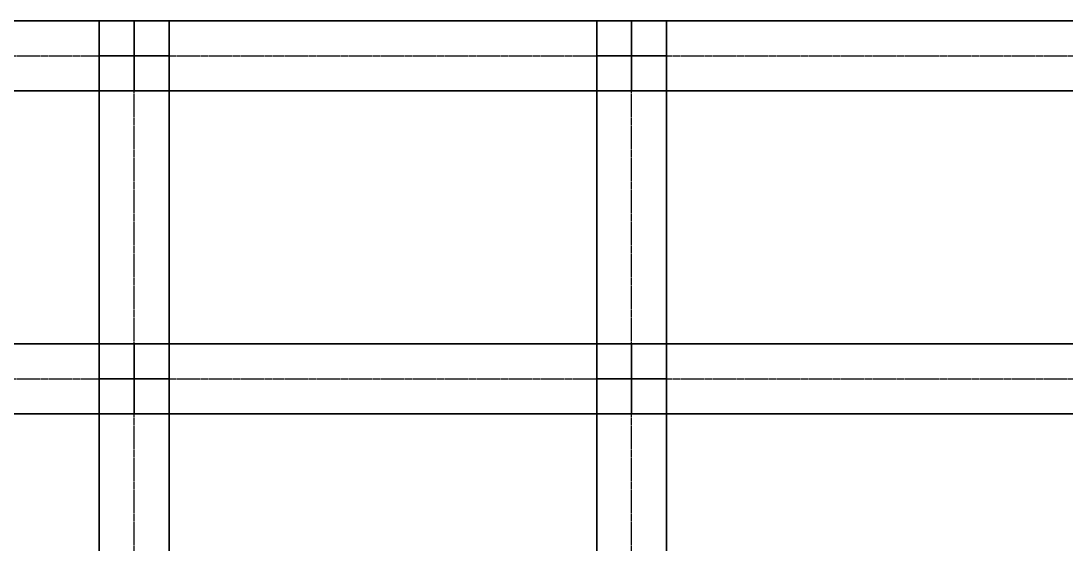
# Model space of a CAD drawing. Extents: x -12 to 2097, y 100 to 3117.
# Drawn here: x 1131.1 to 1490.3, y 287.1 to 466.9 of the extents above; entities that cross this region are included whole.
import ezdxf

# ---------------------------------------------------------------- set-up
doc = ezdxf.new("R2010")
doc.units = 0
doc.header["$MEASUREMENT"] = 0
doc.linetypes.add('Center', pattern=[2, 1.25, -0.25, 0.25, -0.25])
for name, color, linetype in [('BEAM', 5, 'CONTINUOUS'), ('CENTERLINES', 7, 'CONTINUOUS'), ('COLS', 5, 'CONTINUOUS')]:
    doc.layers.add(name, color=color, linetype=linetype)

msp = doc.modelspace()

# ---------------------------------------------------------------- linework, layer by layer
at = {"layer": 'BEAM', "color": 5, "linetype": 'CONTINUOUS'}
for points in [[(1098, 466.92, 600), (1098, 466.92, 624), (1170, 466.92, 624), (1170, 466.92, 600)], [(1098, 466.92, 624), (1098, 442.92, 624), (1170, 442.92, 624), (1170, 466.92, 624)], [(1098, 442.92, 600), (1098, 466.92, 600), (1170, 466.92, 600), (1170, 442.92, 600)], [(1098, 466.92, 468), (1098, 466.92, 492), (1170, 466.92, 492), (1170, 466.92, 468)], [(1098, 466.92, 492), (1098, 442.92, 492), (1170, 442.92, 492), (1170, 466.92, 492)], [(1098, 442.92, 468), (1098, 466.92, 468), (1170, 466.92, 468), (1170, 442.92, 468)], [(1098, 466.92, 336), (1098, 466.92, 360), (1170, 466.92, 360), (1170, 466.92, 336)], [(1098, 466.92, 360), (1098, 442.92, 360), (1170, 442.92, 360), (1170, 466.92, 360)], [(1098, 442.92, 336), (1098, 466.92, 336), (1170, 466.92, 336), (1170, 442.92, 336)], [(1098, 466.92, 204), (1098, 466.92, 228), (1170, 466.92, 228), (1170, 466.92, 204)], [(1098, 466.92, 228), (1098, 442.92, 228), (1170, 442.92, 228), (1170, 466.92, 228)], [(1098, 442.92, 204), (1098, 466.92, 204), (1170, 466.92, 204), (1170, 442.92, 204)], [(1098, 466.92, 60), (1098, 466.92, 84), (1170, 466.92, 84), (1170, 466.92, 60)], [(1098, 466.92, 84), (1098, 442.92, 84), (1170, 442.92, 84), (1170, 466.92, 84)], [(1098, 442.92, 60), (1098, 466.92, 60), (1170, 466.92, 60), (1170, 442.92, 60)], [(1170, 466.92, 600), (1170, 466.92, 624), (1341, 466.92, 624), (1341, 466.92, 600)], [(1170, 466.92, 624), (1170, 442.92, 624), (1341, 442.92, 624), (1341, 466.92, 624)], [(1170, 442.92, 600), (1170, 466.92, 600), (1341, 466.92, 600), (1341, 442.92, 600)], [(1170, 466.92, 468), (1170, 466.92, 492), (1341, 466.92, 492), (1341, 466.92, 468)], [(1170, 466.92, 492), (1170, 442.92, 492), (1341, 442.92, 492), (1341, 466.92, 492)], [(1170, 442.92, 468), (1170, 466.92, 468), (1341, 466.92, 468), (1341, 442.92, 468)], [(1170, 466.92, 336), (1170, 466.92, 360), (1341, 466.92, 360), (1341, 466.92, 336)], [(1170, 466.92, 360), (1170, 442.92, 360), (1341, 442.92, 360), (1341, 466.92, 360)], [(1170, 442.92, 336), (1170, 466.92, 336), (1341, 466.92, 336), (1341, 442.92, 336)], [(1170, 466.92, 204), (1170, 466.92, 228), (1341, 466.92, 228), (1341, 466.92, 204)], [(1170, 466.92, 228), (1170, 442.92, 228), (1341, 442.92, 228), (1341, 466.92, 228)], [(1170, 442.92, 204), (1170, 466.92, 204), (1341, 466.92, 204), (1341, 442.92, 204)], [(1170, 466.92, 60), (1170, 466.92, 84), (1341, 466.92, 84), (1341, 466.92, 60)], [(1170, 466.92, 84), (1170, 442.92, 84), (1341, 442.92, 84), (1341, 466.92, 84)], [(1170, 442.92, 60), (1170, 466.92, 60), (1341, 466.92, 60), (1341, 442.92, 60)], [(1341, 466.92, 600), (1341, 466.92, 624), (1512, 466.92, 624), (1512, 466.92, 600)], [(1341, 466.92, 624), (1341, 442.92, 624), (1512, 442.92, 624), (1512, 466.92, 624)], [(1341, 442.92, 600), (1341, 466.92, 600), (1512, 466.92, 600), (1512, 442.92, 600)], [(1341, 466.92, 468), (1341, 466.92, 492), (1512, 466.92, 492), (1512, 466.92, 468)], [(1341, 466.92, 492), (1341, 442.92, 492), (1512, 442.92, 492), (1512, 466.92, 492)], [(1341, 442.92, 468), (1341, 466.92, 468), (1512, 466.92, 468), (1512, 442.92, 468)], [(1341, 466.92, 336), (1341, 466.92, 360), (1512, 466.92, 360), (1512, 466.92, 336)], [(1341, 466.92, 360), (1341, 442.92, 360), (1512, 442.92, 360), (1512, 466.92, 360)], [(1341, 442.92, 336), (1341, 466.92, 336), (1512, 466.92, 336), (1512, 442.92, 336)], [(1341, 466.92, 204), (1341, 466.92, 228), (1512, 466.92, 228), (1512, 466.92, 204)], [(1341, 466.92, 228), (1341, 442.92, 228), (1512, 442.92, 228), (1512, 466.92, 228)], [(1341, 442.92, 204), (1341, 466.92, 204), (1512, 466.92, 204), (1512, 442.92, 204)], [(1341, 466.92, 60), (1341, 466.92, 84), (1512, 466.92, 84), (1512, 466.92, 60)], [(1341, 466.92, 84), (1341, 442.92, 84), (1512, 442.92, 84), (1512, 466.92, 84)], [(1341, 442.92, 60), (1341, 466.92, 60), (1512, 466.92, 60), (1512, 442.92, 60)], [(1158, 343.92, 600), (1158, 343.92, 624), (1158, 454.92, 624), (1158, 454.92, 600)], [(1158, 343.92, 624), (1182, 343.92, 624), (1182, 454.92, 624), (1158, 454.92, 624)], [(1182, 343.92, 600), (1158, 343.92, 600), (1158, 454.92, 600), (1182, 454.92, 600)], [(1158, 343.92, 468), (1158, 343.92, 492), (1158, 454.92, 492), (1158, 454.92, 468)], [(1158, 343.92, 492), (1182, 343.92, 492), (1182, 454.92, 492), (1158, 454.92, 492)], [(1182, 343.92, 468), (1158, 343.92, 468), (1158, 454.92, 468), (1182, 454.92, 468)], [(1158, 343.92, 336), (1158, 343.92, 360), (1158, 454.92, 360), (1158, 454.92, 336)], [(1158, 343.92, 360), (1182, 343.92, 360), (1182, 454.92, 360), (1158, 454.92, 360)], [(1182, 343.92, 336), (1158, 343.92, 336), (1158, 454.92, 336), (1182, 454.92, 336)], [(1158, 343.92, 204), (1158, 343.92, 228), (1158, 454.92, 228), (1158, 454.92, 204)], [(1158, 343.92, 228), (1182, 343.92, 228), (1182, 454.92, 228), (1158, 454.92, 228)], [(1182, 343.92, 204), (1158, 343.92, 204), (1158, 454.92, 204), (1182, 454.92, 204)], [(1158, 343.92, 60), (1158, 343.92, 84), (1158, 454.92, 84), (1158, 454.92, 60)], [(1158, 343.92, 84), (1182, 343.92, 84), (1182, 454.92, 84), (1158, 454.92, 84)], [(1182, 343.92, 60), (1158, 343.92, 60), (1158, 454.92, 60), (1182, 454.92, 60)], [(1182, 343.92, 624), (1182, 343.92, 600), (1182, 454.92, 600), (1182, 454.92, 624)], [(1182, 343.92, 492), (1182, 343.92, 468), (1182, 454.92, 468), (1182, 454.92, 492)], [(1182, 343.92, 360), (1182, 343.92, 336), (1182, 454.92, 336), (1182, 454.92, 360)], [(1182, 343.92, 228), (1182, 343.92, 204), (1182, 454.92, 204), (1182, 454.92, 228)], [(1182, 343.92, 84), (1182, 343.92, 60), (1182, 454.92, 60), (1182, 454.92, 84)], [(1329, 343.92, 600), (1329, 343.92, 624), (1329, 454.92, 624), (1329, 454.92, 600)], [(1329, 343.92, 624), (1353, 343.92, 624), (1353, 454.92, 624), (1329, 454.92, 624)], [(1353, 343.92, 600), (1329, 343.92, 600), (1329, 454.92, 600), (1353, 454.92, 600)], [(1329, 343.92, 468), (1329, 343.92, 492), (1329, 454.92, 492), (1329, 454.92, 468)], [(1329, 343.92, 492), (1353, 343.92, 492), (1353, 454.92, 492), (1329, 454.92, 492)], [(1353, 343.92, 468), (1329, 343.92, 468), (1329, 454.92, 468), (1353, 454.92, 468)], [(1329, 343.92, 336), (1329, 343.92, 360), (1329, 454.92, 360), (1329, 454.92, 336)], [(1329, 343.92, 360), (1353, 343.92, 360), (1353, 454.92, 360), (1329, 454.92, 360)], [(1353, 343.92, 336), (1329, 343.92, 336), (1329, 454.92, 336), (1353, 454.92, 336)], [(1329, 343.92, 204), (1329, 343.92, 228), (1329, 454.92, 228), (1329, 454.92, 204)], [(1329, 343.92, 228), (1353, 343.92, 228), (1353, 454.92, 228), (1329, 454.92, 228)], [(1353, 343.92, 204), (1329, 343.92, 204), (1329, 454.92, 204), (1353, 454.92, 204)], [(1329, 343.92, 60), (1329, 343.92, 84), (1329, 454.92, 84), (1329, 454.92, 60)], [(1329, 343.92, 84), (1353, 343.92, 84), (1353, 454.92, 84), (1329, 454.92, 84)], [(1353, 343.92, 60), (1329, 343.92, 60), (1329, 454.92, 60), (1353, 454.92, 60)], [(1353, 343.92, 624), (1353, 343.92, 600), (1353, 454.92, 600), (1353, 454.92, 624)], [(1353, 343.92, 492), (1353, 343.92, 468), (1353, 454.92, 468), (1353, 454.92, 492)], [(1353, 343.92, 360), (1353, 343.92, 336), (1353, 454.92, 336), (1353, 454.92, 360)], [(1353, 343.92, 228), (1353, 343.92, 204), (1353, 454.92, 204), (1353, 454.92, 228)], [(1353, 343.92, 84), (1353, 343.92, 60), (1353, 454.92, 60), (1353, 454.92, 84)], [(1098, 442.92, 624), (1098, 442.92, 600), (1170, 442.92, 600), (1170, 442.92, 624)], [(1098, 442.92, 492), (1098, 442.92, 468), (1170, 442.92, 468), (1170, 442.92, 492)], [(1098, 442.92, 360), (1098, 442.92, 336), (1170, 442.92, 336), (1170, 442.92, 360)], [(1098, 442.92, 228), (1098, 442.92, 204), (1170, 442.92, 204), (1170, 442.92, 228)], [(1098, 442.92, 84), (1098, 442.92, 60), (1170, 442.92, 60), (1170, 442.92, 84)], [(1170, 442.92, 624), (1170, 442.92, 600), (1341, 442.92, 600), (1341, 442.92, 624)], [(1170, 442.92, 492), (1170, 442.92, 468), (1341, 442.92, 468), (1341, 442.92, 492)], [(1170, 442.92, 360), (1170, 442.92, 336), (1341, 442.92, 336), (1341, 442.92, 360)], [(1170, 442.92, 228), (1170, 442.92, 204), (1341, 442.92, 204), (1341, 442.92, 228)], [(1170, 442.92, 84), (1170, 442.92, 60), (1341, 442.92, 60), (1341, 442.92, 84)], [(1341, 442.92, 624), (1341, 442.92, 600), (1512, 442.92, 600), (1512, 442.92, 624)], [(1341, 442.92, 492), (1341, 442.92, 468), (1512, 442.92, 468), (1512, 442.92, 492)], [(1341, 442.92, 360), (1341, 442.92, 336), (1512, 442.92, 336), (1512, 442.92, 360)], [(1341, 442.92, 228), (1341, 442.92, 204), (1512, 442.92, 204), (1512, 442.92, 228)], [(1341, 442.92, 84), (1341, 442.92, 60), (1512, 442.92, 60), (1512, 442.92, 84)], [(1098, 355.92, 600), (1098, 355.92, 624), (1170, 355.92, 624), (1170, 355.92, 600)], [(1098, 355.92, 624), (1098, 331.92, 624), (1170, 331.92, 624), (1170, 355.92, 624)], [(1098, 331.92, 600), (1098, 355.92, 600), (1170, 355.92, 600), (1170, 331.92, 600)], [(1098, 355.92, 468), (1098, 355.92, 492), (1170, 355.92, 492), (1170, 355.92, 468)], [(1098, 355.92, 492), (1098, 331.92, 492), (1170, 331.92, 492), (1170, 355.92, 492)], [(1098, 331.92, 468), (1098, 355.92, 468), (1170, 355.92, 468), (1170, 331.92, 468)], [(1098, 355.92, 336), (1098, 355.92, 360), (1170, 355.92, 360), (1170, 355.92, 336)], [(1098, 355.92, 360), (1098, 331.92, 360), (1170, 331.92, 360), (1170, 355.92, 360)], [(1098, 331.92, 336), (1098, 355.92, 336), (1170, 355.92, 336), (1170, 331.92, 336)], [(1098, 355.92, 204), (1098, 355.92, 228), (1170, 355.92, 228), (1170, 355.92, 204)], [(1098, 355.92, 228), (1098, 331.92, 228), (1170, 331.92, 228), (1170, 355.92, 228)], [(1098, 331.92, 204), (1098, 355.92, 204), (1170, 355.92, 204), (1170, 331.92, 204)], [(1098, 355.92, 60), (1098, 355.92, 84), (1170, 355.92, 84), (1170, 355.92, 60)], [(1098, 355.92, 84), (1098, 331.92, 84), (1170, 331.92, 84), (1170, 355.92, 84)], [(1098, 331.92, 60), (1098, 355.92, 60), (1170, 355.92, 60), (1170, 331.92, 60)], [(1170, 355.92, 600), (1170, 355.92, 624), (1341, 355.92, 624), (1341, 355.92, 600)], [(1170, 355.92, 624), (1170, 331.92, 624), (1341, 331.92, 624), (1341, 355.92, 624)], [(1170, 331.92, 600), (1170, 355.92, 600), (1341, 355.92, 600), (1341, 331.92, 600)], [(1170, 355.92, 468), (1170, 355.92, 492), (1341, 355.92, 492), (1341, 355.92, 468)], [(1170, 355.92, 492), (1170, 331.92, 492), (1341, 331.92, 492), (1341, 355.92, 492)], [(1170, 331.92, 468), (1170, 355.92, 468), (1341, 355.92, 468), (1341, 331.92, 468)], [(1170, 355.92, 336), (1170, 355.92, 360), (1341, 355.92, 360), (1341, 355.92, 336)], [(1170, 355.92, 360), (1170, 331.92, 360), (1341, 331.92, 360), (1341, 355.92, 360)], [(1170, 331.92, 336), (1170, 355.92, 336), (1341, 355.92, 336), (1341, 331.92, 336)], [(1170, 355.92, 204), (1170, 355.92, 228), (1341, 355.92, 228), (1341, 355.92, 204)], [(1170, 355.92, 228), (1170, 331.92, 228), (1341, 331.92, 228), (1341, 355.92, 228)], [(1170, 331.92, 204), (1170, 355.92, 204), (1341, 355.92, 204), (1341, 331.92, 204)], [(1170, 355.92, 60), (1170, 355.92, 84), (1341, 355.92, 84), (1341, 355.92, 60)], [(1170, 355.92, 84), (1170, 331.92, 84), (1341, 331.92, 84), (1341, 355.92, 84)], [(1170, 331.92, 60), (1170, 355.92, 60), (1341, 355.92, 60), (1341, 331.92, 60)], [(1341, 355.92, 600), (1341, 355.92, 624), (1512, 355.92, 624), (1512, 355.92, 600)], [(1341, 355.92, 624), (1341, 331.92, 624), (1512, 331.92, 624), (1512, 355.92, 624)], [(1341, 331.92, 600), (1341, 355.92, 600), (1512, 355.92, 600), (1512, 331.92, 600)], [(1341, 355.92, 468), (1341, 355.92, 492), (1512, 355.92, 492), (1512, 355.92, 468)], [(1341, 355.92, 492), (1341, 331.92, 492), (1512, 331.92, 492), (1512, 355.92, 492)], [(1341, 331.92, 468), (1341, 355.92, 468), (1512, 355.92, 468), (1512, 331.92, 468)], [(1341, 355.92, 336), (1341, 355.92, 360), (1512, 355.92, 360), (1512, 355.92, 336)], [(1341, 355.92, 360), (1341, 331.92, 360), (1512, 331.92, 360), (1512, 355.92, 360)], [(1341, 331.92, 336), (1341, 355.92, 336), (1512, 355.92, 336), (1512, 331.92, 336)], [(1341, 355.92, 204), (1341, 355.92, 228), (1512, 355.92, 228), (1512, 355.92, 204)], [(1341, 355.92, 228), (1341, 331.92, 228), (1512, 331.92, 228), (1512, 355.92, 228)], [(1341, 331.92, 204), (1341, 355.92, 204), (1512, 355.92, 204), (1512, 331.92, 204)], [(1341, 355.92, 60), (1341, 355.92, 84), (1512, 355.92, 84), (1512, 355.92, 60)], [(1341, 355.92, 84), (1341, 331.92, 84), (1512, 331.92, 84), (1512, 355.92, 84)], [(1341, 331.92, 60), (1341, 355.92, 60), (1512, 355.92, 60), (1512, 331.92, 60)], [(1158, 223.92, 600), (1158, 223.92, 624), (1158, 343.92, 624), (1158, 343.92, 600)], [(1158, 223.92, 624), (1182, 223.92, 624), (1182, 343.92, 624), (1158, 343.92, 624)], [(1182, 223.92, 600), (1158, 223.92, 600), (1158, 343.92, 600), (1182, 343.92, 600)], [(1158, 223.92, 468), (1158, 223.92, 492), (1158, 343.92, 492), (1158, 343.92, 468)], [(1158, 223.92, 492), (1182, 223.92, 492), (1182, 343.92, 492), (1158, 343.92, 492)], [(1182, 223.92, 468), (1158, 223.92, 468), (1158, 343.92, 468), (1182, 343.92, 468)], [(1158, 223.92, 336), (1158, 223.92, 360), (1158, 343.92, 360), (1158, 343.92, 336)], [(1158, 223.92, 360), (1182, 223.92, 360), (1182, 343.92, 360), (1158, 343.92, 360)], [(1182, 223.92, 336), (1158, 223.92, 336), (1158, 343.92, 336), (1182, 343.92, 336)], [(1158, 223.92, 204), (1158, 223.92, 228), (1158, 343.92, 228), (1158, 343.92, 204)], [(1158, 223.92, 228), (1182, 223.92, 228), (1182, 343.92, 228), (1158, 343.92, 228)], [(1182, 223.92, 204), (1158, 223.92, 204), (1158, 343.92, 204), (1182, 343.92, 204)], [(1158, 223.92, 60), (1158, 223.92, 84), (1158, 343.92, 84), (1158, 343.92, 60)], [(1158, 223.92, 84), (1182, 223.92, 84), (1182, 343.92, 84), (1158, 343.92, 84)], [(1182, 223.92, 60), (1158, 223.92, 60), (1158, 343.92, 60), (1182, 343.92, 60)], [(1182, 223.92, 624), (1182, 223.92, 600), (1182, 343.92, 600), (1182, 343.92, 624)], [(1182, 223.92, 492), (1182, 223.92, 468), (1182, 343.92, 468), (1182, 343.92, 492)], [(1182, 223.92, 360), (1182, 223.92, 336), (1182, 343.92, 336), (1182, 343.92, 360)], [(1182, 223.92, 228), (1182, 223.92, 204), (1182, 343.92, 204), (1182, 343.92, 228)], [(1182, 223.92, 84), (1182, 223.92, 60), (1182, 343.92, 60), (1182, 343.92, 84)], [(1329, 223.92, 600), (1329, 223.92, 624), (1329, 343.92, 624), (1329, 343.92, 600)], [(1329, 223.92, 624), (1353, 223.92, 624), (1353, 343.92, 624), (1329, 343.92, 624)], [(1353, 223.92, 600), (1329, 223.92, 600), (1329, 343.92, 600), (1353, 343.92, 600)], [(1329, 223.92, 468), (1329, 223.92, 492), (1329, 343.92, 492), (1329, 343.92, 468)], [(1329, 223.92, 492), (1353, 223.92, 492), (1353, 343.92, 492), (1329, 343.92, 492)], [(1353, 223.92, 468), (1329, 223.92, 468), (1329, 343.92, 468), (1353, 343.92, 468)], [(1329, 223.92, 336), (1329, 223.92, 360), (1329, 343.92, 360), (1329, 343.92, 336)], [(1329, 223.92, 360), (1353, 223.92, 360), (1353, 343.92, 360), (1329, 343.92, 360)], [(1353, 223.92, 336), (1329, 223.92, 336), (1329, 343.92, 336), (1353, 343.92, 336)], [(1329, 223.92, 204), (1329, 223.92, 228), (1329, 343.92, 228), (1329, 343.92, 204)], [(1329, 223.92, 228), (1353, 223.92, 228), (1353, 343.92, 228), (1329, 343.92, 228)], [(1353, 223.92, 204), (1329, 223.92, 204), (1329, 343.92, 204), (1353, 343.92, 204)], [(1329, 223.92, 60), (1329, 223.92, 84), (1329, 343.92, 84), (1329, 343.92, 60)], [(1329, 223.92, 84), (1353, 223.92, 84), (1353, 343.92, 84), (1329, 343.92, 84)], [(1353, 223.92, 60), (1329, 223.92, 60), (1329, 343.92, 60), (1353, 343.92, 60)], [(1353, 223.92, 624), (1353, 223.92, 600), (1353, 343.92, 600), (1353, 343.92, 624)], [(1353, 223.92, 492), (1353, 223.92, 468), (1353, 343.92, 468), (1353, 343.92, 492)], [(1353, 223.92, 360), (1353, 223.92, 336), (1353, 343.92, 336), (1353, 343.92, 360)], [(1353, 223.92, 228), (1353, 223.92, 204), (1353, 343.92, 204), (1353, 343.92, 228)], [(1353, 223.92, 84), (1353, 223.92, 60), (1353, 343.92, 60), (1353, 343.92, 84)], [(1098, 331.92, 624), (1098, 331.92, 600), (1170, 331.92, 600), (1170, 331.92, 624)], [(1098, 331.92, 492), (1098, 331.92, 468), (1170, 331.92, 468), (1170, 331.92, 492)], [(1098, 331.92, 360), (1098, 331.92, 336), (1170, 331.92, 336), (1170, 331.92, 360)], [(1098, 331.92, 228), (1098, 331.92, 204), (1170, 331.92, 204), (1170, 331.92, 228)], [(1098, 331.92, 84), (1098, 331.92, 60), (1170, 331.92, 60), (1170, 331.92, 84)], [(1170, 331.92, 624), (1170, 331.92, 600), (1341, 331.92, 600), (1341, 331.92, 624)], [(1170, 331.92, 492), (1170, 331.92, 468), (1341, 331.92, 468), (1341, 331.92, 492)], [(1170, 331.92, 360), (1170, 331.92, 336), (1341, 331.92, 336), (1341, 331.92, 360)], [(1170, 331.92, 228), (1170, 331.92, 204), (1341, 331.92, 204), (1341, 331.92, 228)], [(1170, 331.92, 84), (1170, 331.92, 60), (1341, 331.92, 60), (1341, 331.92, 84)], [(1341, 331.92, 624), (1341, 331.92, 600), (1512, 331.92, 600), (1512, 331.92, 624)], [(1341, 331.92, 492), (1341, 331.92, 468), (1512, 331.92, 468), (1512, 331.92, 492)], [(1341, 331.92, 360), (1341, 331.92, 336), (1512, 331.92, 336), (1512, 331.92, 360)], [(1341, 331.92, 228), (1341, 331.92, 204), (1512, 331.92, 204), (1512, 331.92, 228)], [(1341, 331.92, 84), (1341, 331.92, 60), (1512, 331.92, 60), (1512, 331.92, 84)]]:
    msp.add_3dface(points, dxfattribs=at)
at = {"layer": 'CENTERLINES', "color": 0, "linetype": 'CENTER', "ltscale": 0.5}
for p, q in [((1098, 454.92, 624), (1170, 454.92, 624)), ((1098, 454.92, 492), (1170, 454.92, 492)), ((1098, 454.92, 360), (1170, 454.92, 360)), ((1098, 454.92, 228), (1170, 454.92, 228)), ((1098, 454.92, 84), (1170, 454.92, 84)), ((1170, 343.92, 624), (1170, 454.92, 624)), ((1170, 343.92, 492), (1170, 454.92, 492)), ((1170, 343.92, 360), (1170, 454.92, 360)), ((1170, 343.92, 228), (1170, 454.92, 228)), ((1170, 343.92, 84), (1170, 454.92, 84)), ((1170, 454.92, 624), (1341, 454.92, 624)), ((1170, 454.92, 492), (1341, 454.92, 492)), ((1170, 454.92, 360), (1341, 454.92, 360)), ((1170, 454.92, 228), (1341, 454.92, 228)), ((1170, 454.92, 84), (1341, 454.92, 84)), ((1170, 454.92, 492), (1170, 454.92, 624)), ((1170, 454.92, 360), (1170, 454.92, 492)), ((1170, 454.92, 228), (1170, 454.92, 360)), ((1170, 454.92, 84), (1170, 454.92, 228)), ((1170, 454.92, 24), (1170, 454.92, 84)), ((1170, 454.92), (1170, 454.92, 24)), ((1341, 343.92, 624), (1341, 454.92, 624)), ((1341, 343.92, 492), (1341, 454.92, 492)), ((1341, 343.92, 360), (1341, 454.92, 360)), ((1341, 343.92, 228), (1341, 454.92, 228)), ((1341, 343.92, 84), (1341, 454.92, 84)), ((1341, 454.92, 624), (1512, 454.92, 624)), ((1341, 454.92, 492), (1512, 454.92, 492)), ((1341, 454.92, 360), (1512, 454.92, 360)), ((1341, 454.92, 228), (1512, 454.92, 228)), ((1341, 454.92, 84), (1512, 454.92, 84)), ((1341, 454.92, 492), (1341, 454.92, 624)), ((1341, 454.92, 360), (1341, 454.92, 492)), ((1341, 454.92, 228), (1341, 454.92, 360)), ((1341, 454.92, 84), (1341, 454.92, 228)), ((1341, 454.92, 24), (1341, 454.92, 84)), ((1341, 454.92), (1341, 454.92, 24)), ((1098, 343.92, 624), (1170, 343.92, 624)), ((1098, 343.92, 492), (1170, 343.92, 492)), ((1098, 343.92, 360), (1170, 343.92, 360)), ((1098, 343.92, 228), (1170, 343.92, 228)), ((1098, 343.92, 84), (1170, 343.92, 84)), ((1170, 223.92, 624), (1170, 343.92, 624)), ((1170, 223.92, 492), (1170, 343.92, 492)), ((1170, 223.92, 360), (1170, 343.92, 360)), ((1170, 223.92, 228), (1170, 343.92, 228)), ((1170, 223.92, 84), (1170, 343.92, 84)), ((1170, 343.92, 624), (1341, 343.92, 624)), ((1170, 343.92, 492), (1341, 343.92, 492)), ((1170, 343.92, 360), (1341, 343.92, 360)), ((1170, 343.92, 228), (1341, 343.92, 228)), ((1170, 343.92, 84), (1341, 343.92, 84)), ((1170, 343.92, 492), (1170, 343.92, 624)), ((1170, 343.92, 360), (1170, 343.92, 492)), ((1170, 343.92, 228), (1170, 343.92, 360)), ((1170, 343.92, 84), (1170, 343.92, 228)), ((1170, 343.92, 24), (1170, 343.92, 84)), ((1170, 343.92), (1170, 343.92, 24)), ((1341, 223.92, 624), (1341, 343.92, 624)), ((1341, 223.92, 492), (1341, 343.92, 492)), ((1341, 223.92, 360), (1341, 343.92, 360)), ((1341, 223.92, 228), (1341, 343.92, 228)), ((1341, 223.92, 84), (1341, 343.92, 84)), ((1341, 343.92, 624), (1512, 343.92, 624)), ((1341, 343.92, 492), (1512, 343.92, 492)), ((1341, 343.92, 360), (1512, 343.92, 360)), ((1341, 343.92, 228), (1512, 343.92, 228)), ((1341, 343.92, 84), (1512, 343.92, 84)), ((1341, 343.92, 492), (1341, 343.92, 624)), ((1341, 343.92, 360), (1341, 343.92, 492)), ((1341, 343.92, 228), (1341, 343.92, 360)), ((1341, 343.92, 84), (1341, 343.92, 228)), ((1341, 343.92, 24), (1341, 343.92, 84)), ((1341, 343.92), (1341, 343.92, 24))]:
    msp.add_line(p, q, dxfattribs=at)
at = {"layer": 'COLS', "color": 5, "linetype": 'CONTINUOUS'}
for points in [[(1182, 466.92, 492), (1158, 466.92, 492), (1158, 466.92, 624), (1182, 466.92, 624)], [(1158, 466.92, 492), (1158, 442.92, 492), (1158, 442.92, 624), (1158, 466.92, 624)], [(1182, 466.92, 360), (1158, 466.92, 360), (1158, 466.92, 492), (1182, 466.92, 492)], [(1158, 466.92, 360), (1158, 442.92, 360), (1158, 442.92, 492), (1158, 466.92, 492)], [(1182, 466.92, 228), (1158, 466.92, 228), (1158, 466.92, 360), (1182, 466.92, 360)], [(1158, 466.92, 228), (1158, 442.92, 228), (1158, 442.92, 360), (1158, 466.92, 360)], [(1182, 466.92, 84), (1158, 466.92, 84), (1158, 466.92, 228), (1182, 466.92, 228)], [(1158, 466.92, 84), (1158, 442.92, 84), (1158, 442.92, 228), (1158, 466.92, 228)], [(1182, 466.92, 24), (1158, 466.92, 24), (1158, 466.92, 84), (1182, 466.92, 84)], [(1158, 466.92, 24), (1158, 442.92, 24), (1158, 442.92, 84), (1158, 466.92, 84)], [(1182, 466.92), (1158, 466.92), (1158, 466.92, 24), (1182, 466.92, 24)], [(1158, 466.92), (1158, 442.92), (1158, 442.92, 24), (1158, 466.92, 24)], [(1182, 442.92, 492), (1182, 466.92, 492), (1182, 466.92, 624), (1182, 442.92, 624)], [(1182, 442.92, 360), (1182, 466.92, 360), (1182, 466.92, 492), (1182, 442.92, 492)], [(1182, 442.92, 228), (1182, 466.92, 228), (1182, 466.92, 360), (1182, 442.92, 360)], [(1182, 442.92, 84), (1182, 466.92, 84), (1182, 466.92, 228), (1182, 442.92, 228)], [(1182, 442.92, 24), (1182, 466.92, 24), (1182, 466.92, 84), (1182, 442.92, 84)], [(1182, 442.92), (1182, 466.92), (1182, 466.92, 24), (1182, 442.92, 24)], [(1353, 466.92, 492), (1329, 466.92, 492), (1329, 466.92, 624), (1353, 466.92, 624)], [(1329, 466.92, 492), (1329, 442.92, 492), (1329, 442.92, 624), (1329, 466.92, 624)], [(1353, 466.92, 360), (1329, 466.92, 360), (1329, 466.92, 492), (1353, 466.92, 492)], [(1329, 466.92, 360), (1329, 442.92, 360), (1329, 442.92, 492), (1329, 466.92, 492)], [(1353, 466.92, 228), (1329, 466.92, 228), (1329, 466.92, 360), (1353, 466.92, 360)], [(1329, 466.92, 228), (1329, 442.92, 228), (1329, 442.92, 360), (1329, 466.92, 360)], [(1353, 466.92, 84), (1329, 466.92, 84), (1329, 466.92, 228), (1353, 466.92, 228)], [(1329, 466.92, 84), (1329, 442.92, 84), (1329, 442.92, 228), (1329, 466.92, 228)], [(1353, 466.92, 24), (1329, 466.92, 24), (1329, 466.92, 84), (1353, 466.92, 84)], [(1329, 466.92, 24), (1329, 442.92, 24), (1329, 442.92, 84), (1329, 466.92, 84)], [(1353, 466.92), (1329, 466.92), (1329, 466.92, 24), (1353, 466.92, 24)], [(1329, 466.92), (1329, 442.92), (1329, 442.92, 24), (1329, 466.92, 24)], [(1353, 442.92, 492), (1353, 466.92, 492), (1353, 466.92, 624), (1353, 442.92, 624)], [(1353, 442.92, 360), (1353, 466.92, 360), (1353, 466.92, 492), (1353, 442.92, 492)], [(1353, 442.92, 228), (1353, 466.92, 228), (1353, 466.92, 360), (1353, 442.92, 360)], [(1353, 442.92, 84), (1353, 466.92, 84), (1353, 466.92, 228), (1353, 442.92, 228)], [(1353, 442.92, 24), (1353, 466.92, 24), (1353, 466.92, 84), (1353, 442.92, 84)], [(1353, 442.92), (1353, 466.92), (1353, 466.92, 24), (1353, 442.92, 24)], [(1158, 442.92, 492), (1182, 442.92, 492), (1182, 442.92, 624), (1158, 442.92, 624)], [(1158, 442.92, 360), (1182, 442.92, 360), (1182, 442.92, 492), (1158, 442.92, 492)], [(1158, 442.92, 228), (1182, 442.92, 228), (1182, 442.92, 360), (1158, 442.92, 360)], [(1158, 442.92, 84), (1182, 442.92, 84), (1182, 442.92, 228), (1158, 442.92, 228)], [(1158, 442.92, 24), (1182, 442.92, 24), (1182, 442.92, 84), (1158, 442.92, 84)], [(1158, 442.92), (1182, 442.92), (1182, 442.92, 24), (1158, 442.92, 24)], [(1329, 442.92, 492), (1353, 442.92, 492), (1353, 442.92, 624), (1329, 442.92, 624)], [(1329, 442.92, 360), (1353, 442.92, 360), (1353, 442.92, 492), (1329, 442.92, 492)], [(1329, 442.92, 228), (1353, 442.92, 228), (1353, 442.92, 360), (1329, 442.92, 360)], [(1329, 442.92, 84), (1353, 442.92, 84), (1353, 442.92, 228), (1329, 442.92, 228)], [(1329, 442.92, 24), (1353, 442.92, 24), (1353, 442.92, 84), (1329, 442.92, 84)], [(1329, 442.92), (1353, 442.92), (1353, 442.92, 24), (1329, 442.92, 24)], [(1182, 355.92, 492), (1158, 355.92, 492), (1158, 355.92, 624), (1182, 355.92, 624)], [(1158, 355.92, 492), (1158, 331.92, 492), (1158, 331.92, 624), (1158, 355.92, 624)], [(1182, 355.92, 360), (1158, 355.92, 360), (1158, 355.92, 492), (1182, 355.92, 492)], [(1158, 355.92, 360), (1158, 331.92, 360), (1158, 331.92, 492), (1158, 355.92, 492)], [(1182, 355.92, 228), (1158, 355.92, 228), (1158, 355.92, 360), (1182, 355.92, 360)], [(1158, 355.92, 228), (1158, 331.92, 228), (1158, 331.92, 360), (1158, 355.92, 360)], [(1182, 355.92, 84), (1158, 355.92, 84), (1158, 355.92, 228), (1182, 355.92, 228)], [(1158, 355.92, 84), (1158, 331.92, 84), (1158, 331.92, 228), (1158, 355.92, 228)], [(1182, 355.92, 24), (1158, 355.92, 24), (1158, 355.92, 84), (1182, 355.92, 84)], [(1158, 355.92, 24), (1158, 331.92, 24), (1158, 331.92, 84), (1158, 355.92, 84)], [(1182, 355.92), (1158, 355.92), (1158, 355.92, 24), (1182, 355.92, 24)], [(1158, 355.92), (1158, 331.92), (1158, 331.92, 24), (1158, 355.92, 24)], [(1182, 331.92, 492), (1182, 355.92, 492), (1182, 355.92, 624), (1182, 331.92, 624)], [(1182, 331.92, 360), (1182, 355.92, 360), (1182, 355.92, 492), (1182, 331.92, 492)], [(1182, 331.92, 228), (1182, 355.92, 228), (1182, 355.92, 360), (1182, 331.92, 360)], [(1182, 331.92, 84), (1182, 355.92, 84), (1182, 355.92, 228), (1182, 331.92, 228)], [(1182, 331.92, 24), (1182, 355.92, 24), (1182, 355.92, 84), (1182, 331.92, 84)], [(1182, 331.92), (1182, 355.92), (1182, 355.92, 24), (1182, 331.92, 24)], [(1353, 355.92, 492), (1329, 355.92, 492), (1329, 355.92, 624), (1353, 355.92, 624)], [(1329, 355.92, 492), (1329, 331.92, 492), (1329, 331.92, 624), (1329, 355.92, 624)], [(1353, 355.92, 360), (1329, 355.92, 360), (1329, 355.92, 492), (1353, 355.92, 492)], [(1329, 355.92, 360), (1329, 331.92, 360), (1329, 331.92, 492), (1329, 355.92, 492)], [(1353, 355.92, 228), (1329, 355.92, 228), (1329, 355.92, 360), (1353, 355.92, 360)], [(1329, 355.92, 228), (1329, 331.92, 228), (1329, 331.92, 360), (1329, 355.92, 360)], [(1353, 355.92, 84), (1329, 355.92, 84), (1329, 355.92, 228), (1353, 355.92, 228)], [(1329, 355.92, 84), (1329, 331.92, 84), (1329, 331.92, 228), (1329, 355.92, 228)], [(1353, 355.92, 24), (1329, 355.92, 24), (1329, 355.92, 84), (1353, 355.92, 84)], [(1329, 355.92, 24), (1329, 331.92, 24), (1329, 331.92, 84), (1329, 355.92, 84)], [(1353, 355.92), (1329, 355.92), (1329, 355.92, 24), (1353, 355.92, 24)], [(1329, 355.92), (1329, 331.92), (1329, 331.92, 24), (1329, 355.92, 24)], [(1353, 331.92, 492), (1353, 355.92, 492), (1353, 355.92, 624), (1353, 331.92, 624)], [(1353, 331.92, 360), (1353, 355.92, 360), (1353, 355.92, 492), (1353, 331.92, 492)], [(1353, 331.92, 228), (1353, 355.92, 228), (1353, 355.92, 360), (1353, 331.92, 360)], [(1353, 331.92, 84), (1353, 355.92, 84), (1353, 355.92, 228), (1353, 331.92, 228)], [(1353, 331.92, 24), (1353, 355.92, 24), (1353, 355.92, 84), (1353, 331.92, 84)], [(1353, 331.92), (1353, 355.92), (1353, 355.92, 24), (1353, 331.92, 24)], [(1158, 331.92, 492), (1182, 331.92, 492), (1182, 331.92, 624), (1158, 331.92, 624)], [(1158, 331.92, 360), (1182, 331.92, 360), (1182, 331.92, 492), (1158, 331.92, 492)], [(1158, 331.92, 228), (1182, 331.92, 228), (1182, 331.92, 360), (1158, 331.92, 360)], [(1158, 331.92, 84), (1182, 331.92, 84), (1182, 331.92, 228), (1158, 331.92, 228)], [(1158, 331.92, 24), (1182, 331.92, 24), (1182, 331.92, 84), (1158, 331.92, 84)], [(1158, 331.92), (1182, 331.92), (1182, 331.92, 24), (1158, 331.92, 24)], [(1329, 331.92, 492), (1353, 331.92, 492), (1353, 331.92, 624), (1329, 331.92, 624)], [(1329, 331.92, 360), (1353, 331.92, 360), (1353, 331.92, 492), (1329, 331.92, 492)], [(1329, 331.92, 228), (1353, 331.92, 228), (1353, 331.92, 360), (1329, 331.92, 360)], [(1329, 331.92, 84), (1353, 331.92, 84), (1353, 331.92, 228), (1329, 331.92, 228)], [(1329, 331.92, 24), (1353, 331.92, 24), (1353, 331.92, 84), (1329, 331.92, 84)], [(1329, 331.92), (1353, 331.92), (1353, 331.92, 24), (1329, 331.92, 24)]]:
    msp.add_3dface(points, dxfattribs=at)

doc.saveas('drawing.dxf')
